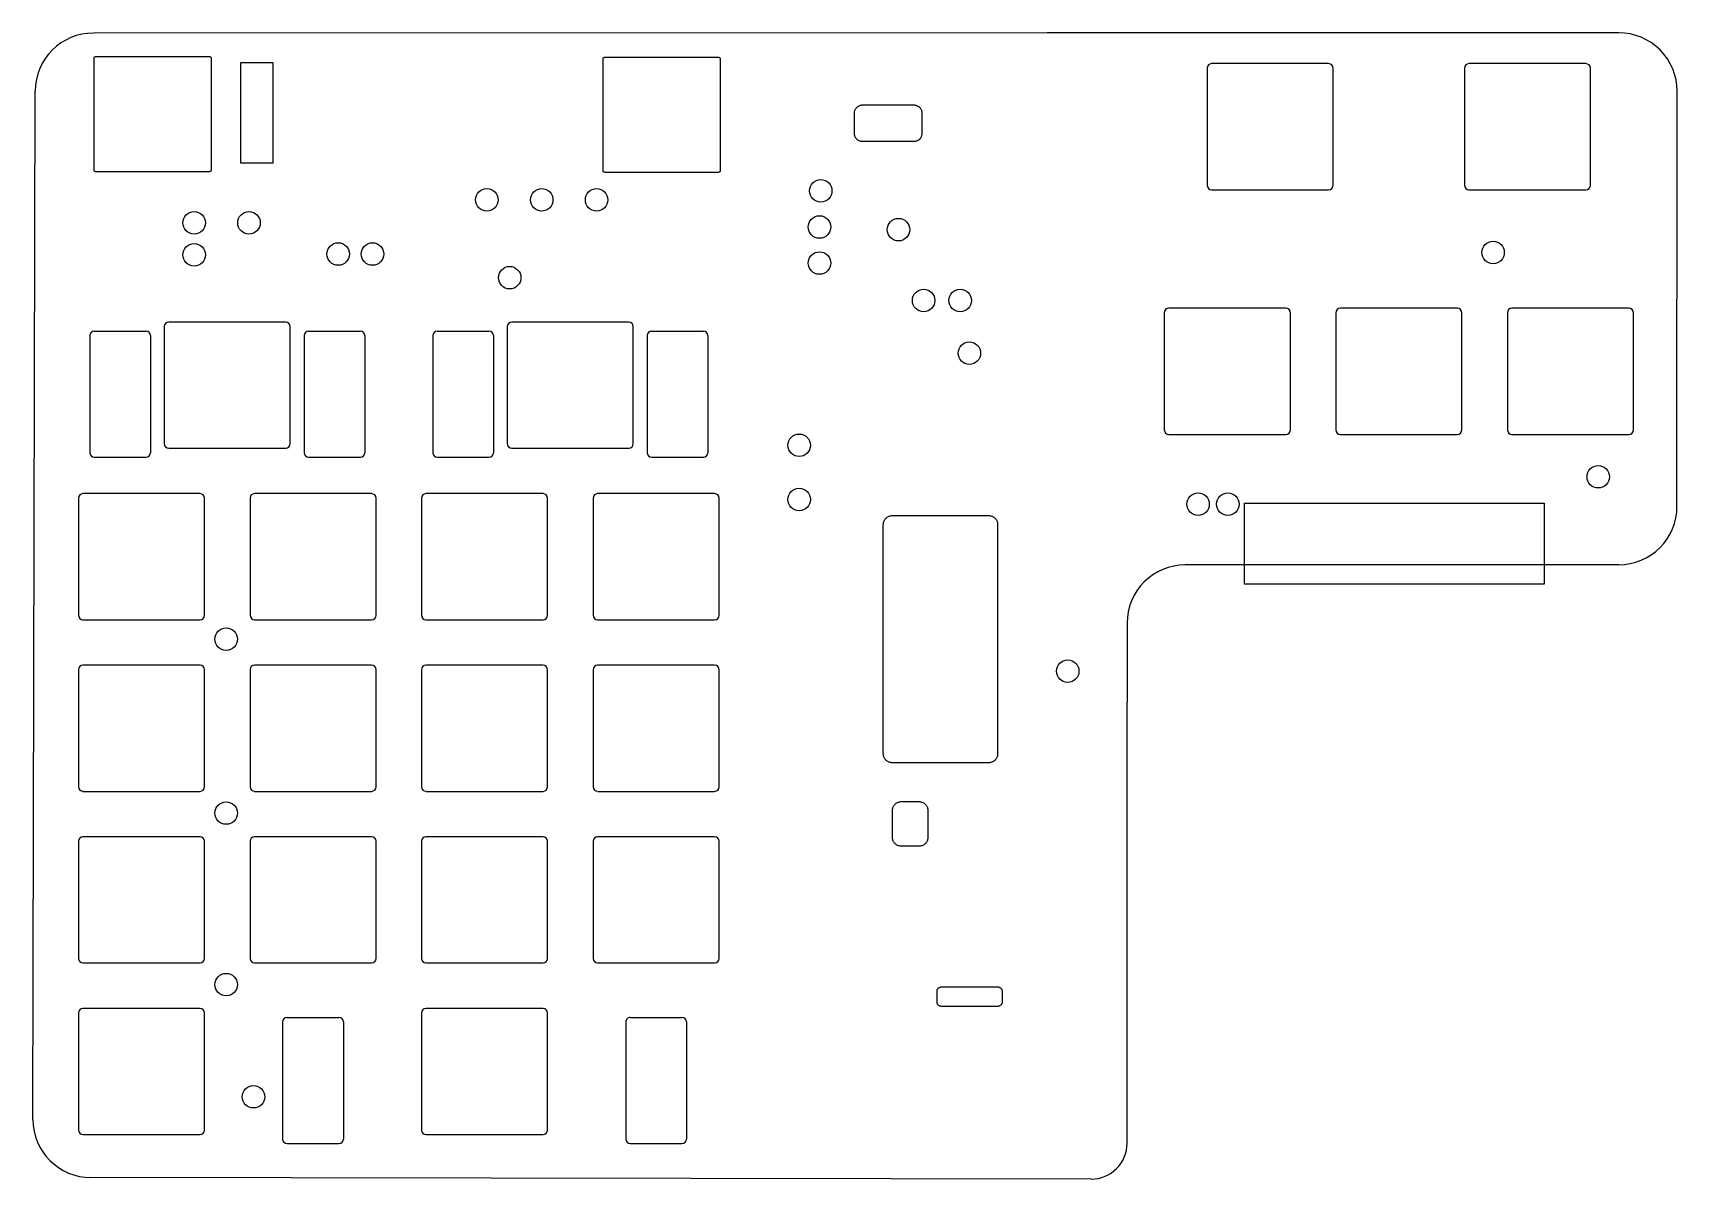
# Model space of a CAD drawing. Header units: millimetres. Extents: x 38 to 220, y -168 to -40.
import ezdxf

# ---------------------------------------------------------------- set-up
doc = ezdxf.new("R2010")
doc.units = ezdxf.units.MM
doc.layers.add('Edge.Cuts', color=254, linetype='CONTINUOUS', true_color=0xd0d2cd)

msp = doc.modelspace()

# ---------------------------------------------------------------- linework, layer by layer
at = {"layer": 'Edge.Cuts', "linetype": 'CONTINUOUS'}
for p, q in [((150.420551, -40.386), (44.471212, -40.402624)), ((213.9025, -40.386), (150.420551, -40.386)), ((44.554, -43.203), (44.554761, -43.185569)), ((44.554, -55.603), (44.554, -43.203)), ((44.554761, -43.185569), (44.557038, -43.16827)), ((44.557038, -43.16827), (44.560815, -43.151236)), ((44.560815, -43.151236), (44.566061, -43.134596)), ((44.566061, -43.134596), (44.572738, -43.118476)), ((44.572738, -43.118476), (44.580795, -43.103)), ((44.580795, -43.103), (44.59017, -43.088285)), ((44.59017, -43.088285), (44.600791, -43.074442)), ((44.600791, -43.074442), (44.612579, -43.061579)), ((44.612579, -43.061579), (44.625442, -43.049791)), ((44.625442, -43.049791), (44.639285, -43.03917)), ((44.639285, -43.03917), (44.654, -43.029795)), ((44.654, -43.029795), (44.669476, -43.021738)), ((44.669476, -43.021738), (44.685596, -43.015061)), ((44.685596, -43.015061), (44.702236, -43.009815)), ((44.702236, -43.009815), (44.71927, -43.006038)), ((44.71927, -43.006038), (44.736569, -43.003761)), ((44.736569, -43.003761), (44.754, -43.003)), ((44.754, -43.003), (57.354, -43.003)), ((57.354, -43.003), (57.371431, -43.003761)), ((57.371431, -43.003761), (57.38873, -43.006038)), ((57.38873, -43.006038), (57.405764, -43.009815)), ((57.405764, -43.009815), (57.422404, -43.015061)), ((57.422404, -43.015061), (57.438524, -43.021738)), ((57.438524, -43.021738), (57.454, -43.029795)), ((57.454, -43.029795), (57.468715, -43.03917)), ((57.468715, -43.03917), (57.482558, -43.049791)), ((57.482558, -43.049791), (57.495421, -43.061579)), ((57.495421, -43.061579), (57.507209, -43.074442)), ((57.507209, -43.074442), (57.51783, -43.088285)), ((57.51783, -43.088285), (57.527205, -43.103)), ((57.527205, -43.103), (57.535262, -43.118476)), ((57.535262, -43.118476), (57.541939, -43.134596)), ((57.541939, -43.134596), (57.547185, -43.151236)), ((57.547185, -43.151236), (57.550962, -43.16827)), ((57.550962, -43.16827), (57.553239, -43.185569)), ((57.553239, -43.185569), (57.554, -43.203)), ((57.554, -43.203), (57.554, -55.603)), ((60.833, -43.688), (64.389, -43.688)), ((60.833, -54.864), (60.833, -43.688)), ((64.389, -43.688), (64.389, -54.864)), ((101.0885, -43.272774), (101.089261, -43.255369)), ((101.0885, -55.672774), (101.0885, -43.272774)), ((101.089261, -43.255369), (101.091538, -43.23807)), ((101.091538, -43.23807), (101.095315, -43.221036)), ((101.095315, -43.221036), (101.100561, -43.204396)), ((101.100561, -43.204396), (101.107238, -43.188276)), ((101.107238, -43.188276), (101.115295, -43.1728)), ((101.115295, -43.1728), (101.12467, -43.158085)), ((101.12467, -43.158085), (101.135291, -43.144242)), ((101.135291, -43.144242), (101.147079, -43.131379)), ((101.147079, -43.131379), (101.159942, -43.119591)), ((101.159942, -43.119591), (101.173785, -43.10897)), ((101.173785, -43.10897), (101.1885, -43.099595)), ((101.1885, -43.099595), (101.203976, -43.091538)), ((101.203976, -43.091538), (101.220096, -43.084861)), ((101.220096, -43.084861), (101.236736, -43.079615)), ((101.236736, -43.079615), (101.25377, -43.075838)), ((101.25377, -43.075838), (101.271069, -43.073561)), ((101.271069, -43.073561), (101.2885, -43.0728)), ((101.2885, -43.0728), (101.2885, -43.072774)), ((101.2885, -43.072774), (113.8885, -43.072774)), ((113.8885, -43.072774), (113.905908, -43.073533)), ((113.905908, -43.073533), (113.923209, -43.075808)), ((113.923209, -43.075808), (113.940245, -43.079583)), ((113.940245, -43.079583), (113.956888, -43.084828)), ((113.956888, -43.084828), (113.973011, -43.091504)), ((113.973011, -43.091504), (113.98849, -43.099559)), ((113.98849, -43.099559), (114.003209, -43.108933)), ((114.003209, -43.108933), (114.017054, -43.119554)), ((114.017054, -43.119554), (114.029921, -43.131342)), ((114.029921, -43.131342), (114.041712, -43.144206)), ((114.041712, -43.144206), (114.052337, -43.158048)), ((114.052337, -43.158048), (114.061715, -43.172764)), ((114.061715, -43.172764), (114.069774, -43.188242)), ((114.069774, -43.188242), (114.076454, -43.204363)), ((114.076454, -43.204363), (114.081704, -43.221004)), ((114.081704, -43.221004), (114.085483, -43.23804)), ((114.085483, -43.23804), (114.087763, -43.255341)), ((114.087763, -43.255341), (114.088526, -43.272774)), ((114.088526, -43.272774), (114.0885, -43.272774)), ((114.0885, -43.272774), (114.0885, -55.672774)), ((181.6675, -43.8), (168.6675, -43.8)), ((210.2425, -43.8), (197.2425, -43.8)), ((168.1675, -44.3), (168.1675, -57.3)), ((182.1675, -57.3), (182.1675, -44.3)), ((196.7425, -44.3), (196.7425, -57.3)), ((210.7425, -57.3), (210.7425, -44.3)), ((37.7535, -161.024), (38.024213, -46.849749)), ((220.35421, -92.961645), (220.373728, -46.858757)), ((129.003, -49.287), (129.006425, -49.20856)), ((129.003, -51.551), (129.003, -49.287)), ((129.006425, -49.20856), (129.016673, -49.130717)), ((129.016673, -49.130717), (129.033667, -49.054063)), ((129.033667, -49.054063), (129.057277, -48.979182)), ((129.057277, -48.979182), (129.087323, -48.906644)), ((129.087323, -48.906644), (129.123577, -48.837)), ((129.123577, -48.837), (129.165763, -48.770781)), ((129.165763, -48.770781), (129.21356, -48.708491)), ((129.21356, -48.708491), (129.266604, -48.650604)), ((129.266604, -48.650604), (129.324491, -48.59756)), ((129.324491, -48.59756), (129.386781, -48.549763)), ((129.386781, -48.549763), (129.453, -48.507577)), ((129.453, -48.507577), (129.522644, -48.471323)), ((129.522644, -48.471323), (129.595182, -48.441277)), ((129.595182, -48.441277), (129.670063, -48.417667)), ((129.670063, -48.417667), (129.746717, -48.400673)), ((129.746717, -48.400673), (129.82456, -48.390425)), ((129.82456, -48.390425), (129.903, -48.387)), ((129.903, -48.387), (135.596, -48.387)), ((135.596, -48.387), (135.67444, -48.390425)), ((135.67444, -48.390425), (135.752283, -48.400673)), ((135.752283, -48.400673), (135.828937, -48.417667)), ((135.828937, -48.417667), (135.903818, -48.441277)), ((135.903818, -48.441277), (135.976356, -48.471323)), ((135.976356, -48.471323), (136.046, -48.507577)), ((136.046, -48.507577), (136.112219, -48.549763)), ((136.112219, -48.549763), (136.174509, -48.59756)), ((136.174509, -48.59756), (136.232396, -48.650604)), ((136.232396, -48.650604), (136.28544, -48.708491)), ((136.28544, -48.708491), (136.333237, -48.770781)), ((136.333237, -48.770781), (136.375423, -48.837)), ((136.375423, -48.837), (136.411677, -48.906644)), ((136.411677, -48.906644), (136.441723, -48.979182)), ((136.441723, -48.979182), (136.465333, -49.054063)), ((136.465333, -49.054063), (136.482327, -49.130717)), ((136.482327, -49.130717), (136.492575, -49.20856)), ((136.492575, -49.20856), (136.496, -49.287)), ((136.496, -49.287), (136.496, -51.551)), ((129.006425, -51.62944), (129.003, -51.551)), ((129.016673, -51.707283), (129.006425, -51.62944)), ((129.033667, -51.783937), (129.016673, -51.707283)), ((129.057277, -51.858818), (129.033667, -51.783937)), ((129.087323, -51.931356), (129.057277, -51.858818)), ((129.123577, -52.001), (129.087323, -51.931356)), ((129.165763, -52.067219), (129.123577, -52.001)), ((129.21356, -52.129509), (129.165763, -52.067219)), ((129.266604, -52.187396), (129.21356, -52.129509)), ((129.324491, -52.24044), (129.266604, -52.187396)), ((129.386781, -52.288237), (129.324491, -52.24044)), ((129.453, -52.330423), (129.386781, -52.288237)), ((129.522644, -52.366677), (129.453, -52.330423)), ((129.595182, -52.396723), (129.522644, -52.366677)), ((129.670063, -52.420333), (129.595182, -52.396723)), ((129.746717, -52.437327), (129.670063, -52.420333)), ((129.82456, -52.447575), (129.746717, -52.437327)), ((129.903, -52.451), (129.82456, -52.447575)), ((135.596, -52.451), (129.903, -52.451)), ((135.67444, -52.447575), (135.596, -52.451)), ((135.752283, -52.437327), (135.67444, -52.447575)), ((135.828937, -52.420333), (135.752283, -52.437327)), ((135.903818, -52.396723), (135.828937, -52.420333)), ((135.976356, -52.366677), (135.903818, -52.396723)), ((136.046, -52.330423), (135.976356, -52.366677)), ((136.112219, -52.288237), (136.046, -52.330423)), ((136.174509, -52.24044), (136.112219, -52.288237)), ((136.232396, -52.187396), (136.174509, -52.24044)), ((136.28544, -52.129509), (136.232396, -52.187396)), ((136.333237, -52.067219), (136.28544, -52.129509)), ((136.375423, -52.001), (136.333237, -52.067219)), ((136.411677, -51.931356), (136.375423, -52.001)), ((136.441723, -51.858818), (136.411677, -51.931356)), ((136.465333, -51.783937), (136.441723, -51.858818)), ((136.482327, -51.707283), (136.465333, -51.783937)), ((136.492575, -51.62944), (136.482327, -51.707283)), ((136.496, -51.551), (136.492575, -51.62944)), ((44.554761, -55.620431), (44.554, -55.603)), ((44.557038, -55.63773), (44.554761, -55.620431)), ((44.560815, -55.654764), (44.557038, -55.63773)), ((44.566061, -55.671404), (44.560815, -55.654764)), ((44.572738, -55.687524), (44.566061, -55.671404)), ((44.580795, -55.703), (44.572738, -55.687524)), ((44.59017, -55.717715), (44.580795, -55.703)), ((44.600791, -55.731558), (44.59017, -55.717715)), ((44.612579, -55.744421), (44.600791, -55.731558)), ((44.625442, -55.756209), (44.612579, -55.744421)), ((44.639285, -55.76683), (44.625442, -55.756209)), ((44.654, -55.776205), (44.639285, -55.76683)), ((44.669476, -55.784262), (44.654, -55.776205)), ((44.685596, -55.790939), (44.669476, -55.784262)), ((44.702236, -55.796185), (44.685596, -55.790939)), ((44.71927, -55.799962), (44.702236, -55.796185)), ((44.736569, -55.802239), (44.71927, -55.799962)), ((44.754, -55.803), (44.736569, -55.802239)), ((57.354, -55.803), (44.754, -55.803)), ((57.371431, -55.802239), (57.354, -55.803)), ((57.38873, -55.799962), (57.371431, -55.802239)), ((57.405764, -55.796185), (57.38873, -55.799962)), ((57.422404, -55.790939), (57.405764, -55.796185)), ((57.438524, -55.784262), (57.422404, -55.790939)), ((57.454, -55.776205), (57.438524, -55.784262)), ((57.468715, -55.76683), (57.454, -55.776205)), ((57.482558, -55.756209), (57.468715, -55.76683)), ((57.495421, -55.744421), (57.482558, -55.756209)), ((57.507209, -55.731558), (57.495421, -55.744421)), ((57.51783, -55.717715), (57.507209, -55.731558)), ((57.527205, -55.703), (57.51783, -55.717715)), ((57.535262, -55.687524), (57.527205, -55.703)), ((57.541939, -55.671404), (57.535262, -55.687524)), ((57.547185, -55.654764), (57.541939, -55.671404)), ((57.550962, -55.63773), (57.547185, -55.654764)), ((57.553239, -55.620431), (57.550962, -55.63773)), ((57.554, -55.603), (57.553239, -55.620431)), ((64.389, -54.864), (60.833, -54.864)), ((101.088526, -55.672774), (101.0885, -55.672774)), ((101.089285, -55.690203), (101.088526, -55.672774)), ((101.09156, -55.7075), (101.089285, -55.690203)), ((101.095333, -55.724532), (101.09156, -55.7075)), ((101.100577, -55.741171), (101.095333, -55.724532)), ((101.107251, -55.757289), (101.100577, -55.741171)), ((101.115304, -55.772764), (101.107251, -55.757289)), ((101.124676, -55.787479), (101.115304, -55.772764)), ((101.135294, -55.801321), (101.124676, -55.787479)), ((101.147079, -55.814185), (101.135294, -55.801321)), ((101.159939, -55.825972), (101.147079, -55.814185)), ((101.173778, -55.836594), (101.159939, -55.825972)), ((101.18849, -55.84597), (101.173778, -55.836594)), ((101.203964, -55.854027), (101.18849, -55.84597)), ((101.22008, -55.860705), (101.203964, -55.854027)), ((101.236718, -55.865953), (101.22008, -55.860705)), ((101.253749, -55.869731), (101.236718, -55.865953)), ((101.271045, -55.872011), (101.253749, -55.869731)), ((101.288474, -55.872774), (101.271045, -55.872011)), ((101.2885, -55.872774), (101.288474, -55.872774)), ((113.8885, -55.872774), (101.2885, -55.872774)), ((113.905931, -55.872039), (113.8885, -55.8728)), ((113.8885, -55.8728), (113.8885, -55.872774)), ((113.92323, -55.869762), (113.905931, -55.872039)), ((113.940264, -55.865985), (113.92323, -55.869762)), ((113.956904, -55.860739), (113.940264, -55.865985)), ((113.973024, -55.854062), (113.956904, -55.860739)), ((113.9885, -55.846005), (113.973024, -55.854062)), ((114.003215, -55.83663), (113.9885, -55.846005)), ((114.017058, -55.826009), (114.003215, -55.83663)), ((114.029921, -55.814221), (114.017058, -55.826009)), ((114.041709, -55.801358), (114.029921, -55.814221)), ((114.05233, -55.787515), (114.041709, -55.801358)), ((114.061705, -55.7728), (114.05233, -55.787515)), ((114.069762, -55.757324), (114.061705, -55.7728)), ((114.076439, -55.741204), (114.069762, -55.757324)), ((114.081685, -55.724564), (114.076439, -55.741204)), ((114.085462, -55.70753), (114.081685, -55.724564)), ((114.087739, -55.690231), (114.085462, -55.70753)), ((114.0885, -55.6728), (114.087739, -55.690231)), ((114.0885, -55.672774), (114.0885, -55.6728)), ((168.6675, -57.8), (181.6675, -57.8)), ((197.2425, -57.8), (210.2425, -57.8)), ((176.9177, -70.96), (163.9177, -70.96)), ((195.9677, -70.96), (182.9677, -70.96)), ((215.0177, -70.96), (202.0177, -70.96)), ((52.3435, -72.99), (52.3435, -85.99)), ((65.8435, -72.49), (52.8435, -72.49)), ((66.3435, -85.99), (66.3435, -72.99)), ((90.4435, -72.99), (90.4435, -85.99)), ((103.9435, -72.49), (90.9435, -72.49)), ((104.4435, -85.99), (104.4435, -72.99)), ((163.4177, -71.46), (163.4177, -84.46)), ((177.4177, -84.46), (177.4177, -71.46)), ((182.4677, -71.46), (182.4677, -84.46)), ((196.4677, -84.46), (196.4677, -71.46)), ((201.5177, -71.46), (201.5177, -84.46)), ((215.5177, -84.46), (215.5177, -71.46)), ((44.06225, -73.990001), (44.06225, -86.990001)), ((44.56225, -73.490001), (50.31225, -73.490001)), ((50.81225, -73.990001), (50.81225, -86.990001)), ((67.87475, -73.990001), (67.87475, -86.990001)), ((68.37475, -73.490001), (74.123539, -73.490001)), ((74.623539, -73.990001), (74.62475, -86.990001)), ((82.16225, -73.990001), (82.16225, -86.990001)), ((82.66225, -73.490001), (88.41225, -73.490001)), ((88.91225, -73.990001), (88.91225, -86.990001)), ((105.97475, -73.990001), (105.97475, -86.990001)), ((106.47475, -73.490001), (112.223539, -73.490001)), ((112.723539, -73.990001), (112.72475, -86.990001)), ((163.9177, -84.96), (176.9177, -84.96)), ((182.9677, -84.96), (195.9677, -84.96)), ((202.0177, -84.96), (215.0177, -84.96)), ((44.56225, -87.490001), (50.31225, -87.490001)), ((52.8435, -86.49), (65.8435, -86.49)), ((68.37475, -87.490001), (74.12475, -87.490001)), ((82.66225, -87.490001), (88.41225, -87.490001)), ((90.9435, -86.49), (103.9435, -86.49)), ((106.47475, -87.490001), (112.22475, -87.490001)), ((42.8185, -92.04), (42.8185, -105.04)), ((56.3185, -91.54), (43.3185, -91.54)), ((56.8185, -105.04), (56.8185, -92.04)), ((61.8685, -92.04), (61.8685, -105.04)), ((75.3685, -91.54), (62.3685, -91.54)), ((75.8685, -105.04), (75.8685, -92.04)), ((80.9185, -92.04), (80.9185, -105.04)), ((94.4185, -91.54), (81.4185, -91.54)), ((94.9185, -105.04), (94.9185, -92.04)), ((99.9685, -92.04), (99.9685, -105.04)), ((113.4685, -91.54), (100.4685, -91.54)), ((113.9685, -105.04), (113.9685, -92.04)), ((172.339, -92.583), (205.613, -92.583)), ((172.339, -101.6), (172.339, -92.583)), ((205.613, -92.583), (205.613, -101.6)), ((132.207, -94.98), (132.210805, -94.892844)), ((132.210805, -94.892844), (132.222192, -94.806352)), ((132.222192, -94.806352), (132.241074, -94.721181)), ((132.241074, -94.721181), (132.267307, -94.63798)), ((132.267307, -94.63798), (132.300692, -94.557382)), ((132.300692, -94.557382), (132.340975, -94.48)), ((132.340975, -94.48), (132.387848, -94.406424)), ((132.387848, -94.406424), (132.440956, -94.337212)), ((132.440956, -94.337212), (132.499893, -94.272893)), ((132.499893, -94.272893), (132.564212, -94.213956)), ((132.564212, -94.213956), (132.633424, -94.160848)), ((132.633424, -94.160848), (132.707, -94.113975)), ((132.707, -94.113975), (132.784382, -94.073692)), ((132.784382, -94.073692), (132.86498, -94.040307)), ((132.86498, -94.040307), (132.948181, -94.014074)), ((132.948181, -94.014074), (133.033352, -93.995192)), ((133.033352, -93.995192), (133.119844, -93.983805)), ((133.119844, -93.983805), (133.207, -93.98)), ((133.207, -93.98), (143.906999, -93.98)), ((143.906999, -93.98), (143.907, -93.98)), ((143.907, -93.98), (143.994156, -93.983805)), ((143.994156, -93.983805), (144.080648, -93.995192)), ((144.080648, -93.995192), (144.165819, -94.014074)), ((144.165819, -94.014074), (144.24902, -94.040307)), ((144.24902, -94.040307), (144.329618, -94.073692)), ((144.329618, -94.073692), (144.407, -94.113975)), ((144.407, -94.113975), (144.480576, -94.160848)), ((144.480576, -94.160848), (144.549788, -94.213956)), ((144.549788, -94.213956), (144.614107, -94.272893)), ((144.614107, -94.272893), (144.673044, -94.337212)), ((144.673044, -94.337212), (144.726152, -94.406424)), ((144.726152, -94.406424), (144.773025, -94.48)), ((144.773025, -94.48), (144.813308, -94.557382)), ((144.813308, -94.557382), (144.846693, -94.63798)), ((144.846693, -94.63798), (144.872926, -94.721181)), ((144.872926, -94.721181), (144.891808, -94.806352)), ((144.891808, -94.806352), (144.903195, -94.892844)), ((144.903195, -94.892844), (144.907, -94.98)), ((132.207, -120.412), (132.207, -94.98)), ((144.907, -94.98), (144.906999, -94.98)), ((144.906999, -94.98), (144.906999, -120.412)), ((213.907257, -99.432924), (165.735856, -99.4505)), ((205.613, -101.6), (172.339, -101.6)), ((43.3185, -105.54), (56.3185, -105.54)), ((62.3685, -105.54), (75.3685, -105.54)), ((81.4185, -105.54), (94.4185, -105.54)), ((100.4685, -105.54), (113.4685, -105.54)), ((159.2925, -105.918), (159.2925, -114.676)), ((42.8185, -111.09), (42.8185, -124.09)), ((56.3185, -110.59), (43.3185, -110.59)), ((56.8185, -124.09), (56.8185, -111.09)), ((61.8685, -111.09), (61.8685, -124.09)), ((75.3685, -110.59), (62.3685, -110.59)), ((75.8685, -124.09), (75.8685, -111.09)), ((80.9185, -111.09), (80.9185, -124.09)), ((94.4185, -110.59), (81.4185, -110.59)), ((94.9185, -124.09), (94.9185, -111.09)), ((99.9685, -111.09), (99.9685, -124.09)), ((113.4685, -110.59), (100.4685, -110.59)), ((113.9685, -124.09), (113.9685, -111.09)), ((159.2925, -163.661033), (159.2925, -114.676)), ((132.210805, -120.499156), (132.207, -120.412)), ((132.222192, -120.585648), (132.210805, -120.499156)), ((144.903194, -120.499157), (144.891807, -120.585649)), ((144.906999, -120.412001), (144.903194, -120.499157)), ((144.906999, -120.412), (144.906999, -120.412001)), ((132.241074, -120.670819), (132.222192, -120.585648)), ((132.267307, -120.75402), (132.241074, -120.670819)), ((132.300692, -120.834618), (132.267307, -120.75402)), ((132.340975, -120.912), (132.300692, -120.834618)), ((132.387848, -120.985576), (132.340975, -120.912)), ((132.440956, -121.054788), (132.387848, -120.985576)), ((132.499893, -121.119107), (132.440956, -121.054788)), ((132.564212, -121.178044), (132.499893, -121.119107)), ((132.633424, -121.231152), (132.564212, -121.178044)), ((132.707, -121.278025), (132.633424, -121.231152)), ((132.784382, -121.318308), (132.707, -121.278025)), ((132.86498, -121.351693), (132.784382, -121.318308)), ((132.948181, -121.377926), (132.86498, -121.351693)), ((133.033352, -121.396808), (132.948181, -121.377926)), ((133.119844, -121.408195), (133.033352, -121.396808)), ((133.207, -121.412), (133.119844, -121.408195)), ((143.906999, -121.412), (133.207, -121.412)), ((143.994155, -121.408194), (143.906999, -121.411999)), ((143.906999, -121.411999), (143.906999, -121.412)), ((144.080647, -121.396807), (143.994155, -121.408194)), ((144.165818, -121.377925), (144.080647, -121.396807)), ((144.249019, -121.351692), (144.165818, -121.377925)), ((144.329617, -121.318307), (144.249019, -121.351692)), ((144.406999, -121.278025), (144.329617, -121.318307)), ((144.480575, -121.231152), (144.406999, -121.278025)), ((144.549786, -121.178044), (144.480575, -121.231152)), ((144.614105, -121.119107), (144.549786, -121.178044)), ((144.673043, -121.054788), (144.614105, -121.119107)), ((144.726151, -120.985577), (144.673043, -121.054788)), ((144.773024, -120.912), (144.726151, -120.985577)), ((144.813306, -120.834619), (144.773024, -120.912)), ((144.846691, -120.754021), (144.813306, -120.834619)), ((144.872925, -120.67082), (144.846691, -120.754021)), ((144.891807, -120.585649), (144.872925, -120.67082)), ((43.3185, -124.59), (56.3185, -124.59)), ((62.3685, -124.59), (75.3685, -124.59)), ((81.4185, -124.59), (94.4185, -124.59)), ((100.4685, -124.59), (113.4685, -124.59)), ((133.515893, -126.022893), (133.580212, -125.963956)), ((133.580212, -125.963956), (133.649424, -125.910848)), ((133.649424, -125.910848), (133.723, -125.863975)), ((133.723, -125.863975), (133.800382, -125.823692)), ((133.800382, -125.823692), (133.88098, -125.790307)), ((133.88098, -125.790307), (133.964181, -125.764074)), ((133.964181, -125.764074), (134.049352, -125.745192)), ((134.049352, -125.745192), (134.135844, -125.733805)), ((134.135844, -125.733805), (134.223, -125.73)), ((134.223, -125.73), (136.16, -125.73)), ((136.16, -125.73), (136.247156, -125.733805)), ((136.247156, -125.733805), (136.333648, -125.745192)), ((136.333648, -125.745192), (136.418819, -125.764074)), ((136.418819, -125.764074), (136.50202, -125.790307)), ((136.50202, -125.790307), (136.582618, -125.823692)), ((136.582618, -125.823692), (136.66, -125.863975)), ((136.66, -125.863975), (136.733576, -125.910848)), ((136.733576, -125.910848), (136.802788, -125.963956)), ((136.802788, -125.963956), (136.867107, -126.022893)), ((133.223, -126.73), (133.226805, -126.642844)), ((133.223, -129.683), (133.223, -126.73)), ((133.226805, -126.642844), (133.238192, -126.556352)), ((133.238192, -126.556352), (133.257074, -126.471181)), ((133.257074, -126.471181), (133.283307, -126.38798)), ((133.283307, -126.38798), (133.316692, -126.307382)), ((133.316692, -126.307382), (133.356975, -126.23)), ((133.356975, -126.23), (133.403848, -126.156424)), ((133.403848, -126.156424), (133.456956, -126.087212)), ((133.456956, -126.087212), (133.515893, -126.022893)), ((136.867107, -126.022893), (136.926044, -126.087212)), ((136.926044, -126.087212), (136.979152, -126.156424)), ((136.979152, -126.156424), (137.026025, -126.23)), ((137.026025, -126.23), (137.066308, -126.307382)), ((137.066308, -126.307382), (137.099693, -126.38798)), ((137.099693, -126.38798), (137.125926, -126.471181)), ((137.125926, -126.471181), (137.144808, -126.556352)), ((137.144808, -126.556352), (137.156195, -126.642844)), ((137.156195, -126.642844), (137.16, -126.73)), ((137.16, -126.73), (137.16, -129.683)), ((56.3185, -129.64), (43.3185, -129.64)), ((75.3685, -129.64), (62.3685, -129.64)), ((94.4185, -129.64), (81.4185, -129.64)), ((113.4685, -129.64), (100.4685, -129.64)), ((42.8185, -130.14), (42.8185, -143.14)), ((56.8185, -143.14), (56.8185, -130.14)), ((61.8685, -130.14), (61.8685, -143.14)), ((75.8685, -143.14), (75.8685, -130.14)), ((80.9185, -130.14), (80.9185, -143.14)), ((94.9185, -143.14), (94.9185, -130.14)), ((99.9685, -130.14), (99.9685, -143.14)), ((113.9685, -143.14), (113.9685, -130.14)), ((133.226805, -129.770156), (133.223, -129.683)), ((133.238192, -129.856648), (133.226805, -129.770156)), ((133.257074, -129.941819), (133.238192, -129.856648)), ((133.283307, -130.02502), (133.257074, -129.941819)), ((133.316692, -130.105618), (133.283307, -130.02502)), ((133.356975, -130.183), (133.316692, -130.105618)), ((133.403848, -130.256576), (133.356975, -130.183)), ((133.456956, -130.325788), (133.403848, -130.256576)), ((133.515893, -130.390107), (133.456956, -130.325788)), ((133.580212, -130.449044), (133.515893, -130.390107)), ((133.649424, -130.502152), (133.580212, -130.449044)), ((133.723, -130.549025), (133.649424, -130.502152)), ((133.800382, -130.589308), (133.723, -130.549025)), ((133.88098, -130.622693), (133.800382, -130.589308)), ((133.964181, -130.648926), (133.88098, -130.622693)), ((134.049352, -130.667808), (133.964181, -130.648926)), ((134.135844, -130.679195), (134.049352, -130.667808)), ((134.223, -130.683), (134.135844, -130.679195)), ((136.16, -130.683), (134.223, -130.683)), ((136.247156, -130.679195), (136.16, -130.683)), ((136.333648, -130.667808), (136.247156, -130.679195)), ((136.418819, -130.648926), (136.333648, -130.667808)), ((136.50202, -130.622693), (136.418819, -130.648926)), ((136.582618, -130.589308), (136.50202, -130.622693)), ((136.66, -130.549025), (136.582618, -130.589308)), ((136.733576, -130.502152), (136.66, -130.549025)), ((136.802788, -130.449044), (136.733576, -130.502152)), ((136.867107, -130.390107), (136.802788, -130.449044)), ((136.926044, -130.325788), (136.867107, -130.390107)), ((136.979152, -130.256576), (136.926044, -130.325788)), ((137.026025, -130.183), (136.979152, -130.256576)), ((137.066308, -130.105618), (137.026025, -130.183)), ((137.099693, -130.02502), (137.066308, -130.105618)), ((137.125926, -129.941819), (137.099693, -130.02502)), ((137.144808, -129.856648), (137.125926, -129.941819)), ((137.156195, -129.770156), (137.144808, -129.856648)), ((137.16, -129.683), (137.156195, -129.770156)), ((43.3185, -143.64), (56.3185, -143.64)), ((62.3685, -143.64), (75.3685, -143.64)), ((81.4185, -143.64), (94.4185, -143.64)), ((100.4685, -143.64), (113.4685, -143.64)), ((138.176, -146.804), (138.177903, -146.760422)), ((138.176, -147.963), (138.176, -146.804)), ((138.177903, -146.760422), (138.183596, -146.717176)), ((138.183596, -146.717176), (138.193037, -146.67459)), ((138.193037, -146.67459), (138.206154, -146.63299)), ((138.206154, -146.63299), (138.222846, -146.592691)), ((138.222846, -146.592691), (138.242987, -146.554)), ((138.242987, -146.554), (138.266424, -146.517212)), ((138.266424, -146.517212), (138.292978, -146.482606)), ((138.292978, -146.482606), (138.322447, -146.450447)), ((138.322447, -146.450447), (138.354606, -146.420978)), ((138.354606, -146.420978), (138.389212, -146.394424)), ((138.389212, -146.394424), (138.426, -146.370987)), ((138.426, -146.370987), (138.464691, -146.350846)), ((138.464691, -146.350846), (138.50499, -146.334154)), ((138.50499, -146.334154), (138.54659, -146.321037)), ((138.54659, -146.321037), (138.589176, -146.311596)), ((138.589176, -146.311596), (138.632422, -146.305903)), ((138.632422, -146.305903), (138.676, -146.304)), ((138.676, -146.304), (144.915, -146.304)), ((144.915, -146.304), (144.958578, -146.305903)), ((144.958578, -146.305903), (145.001824, -146.311596)), ((145.001824, -146.311596), (145.04441, -146.321037)), ((145.04441, -146.321037), (145.08601, -146.334154)), ((145.08601, -146.334154), (145.126309, -146.350846)), ((145.126309, -146.350846), (145.165, -146.370987)), ((145.165, -146.370987), (145.201788, -146.394424)), ((145.201788, -146.394424), (145.236394, -146.420978)), ((145.236394, -146.420978), (145.268553, -146.450447)), ((145.268553, -146.450447), (145.298022, -146.482606)), ((145.298022, -146.482606), (145.324576, -146.517212)), ((145.324576, -146.517212), (145.348013, -146.554)), ((145.348013, -146.554), (145.368154, -146.592691)), ((145.368154, -146.592691), (145.384846, -146.63299)), ((145.384846, -146.63299), (145.397963, -146.67459)), ((145.397963, -146.67459), (145.407404, -146.717176)), ((145.407404, -146.717176), (145.413097, -146.760422)), ((145.413097, -146.760422), (145.415, -146.804)), ((145.415, -146.804), (145.415, -147.963)), ((42.8185, -149.19), (42.8185, -162.19)), ((56.3185, -148.69), (43.3185, -148.69)), ((56.8185, -162.19), (56.8185, -149.19)), ((65.9935, -149.690001), (71.7435, -149.690001)), ((80.9185, -149.19), (80.9185, -162.19)), ((94.4185, -148.69), (81.4185, -148.69)), ((94.9185, -162.19), (94.9185, -149.19)), ((104.094105, -149.690001), (109.842894, -149.690001)), ((138.177903, -148.006578), (138.176, -147.963)), ((138.183596, -148.049824), (138.177903, -148.006578)), ((138.193037, -148.09241), (138.183596, -148.049824)), ((138.206154, -148.13401), (138.193037, -148.09241)), ((138.222846, -148.174309), (138.206154, -148.13401)), ((138.242987, -148.213), (138.222846, -148.174309)), ((138.266424, -148.249788), (138.242987, -148.213)), ((138.292978, -148.284394), (138.266424, -148.249788)), ((138.322447, -148.316553), (138.292978, -148.284394)), ((138.354606, -148.346022), (138.322447, -148.316553)), ((138.389212, -148.372576), (138.354606, -148.346022)), ((138.426, -148.396013), (138.389212, -148.372576)), ((138.464691, -148.416154), (138.426, -148.396013)), ((138.50499, -148.432846), (138.464691, -148.416154)), ((138.54659, -148.445963), (138.50499, -148.432846)), ((138.589176, -148.455404), (138.54659, -148.445963)), ((138.632422, -148.461097), (138.589176, -148.455404)), ((138.676, -148.463), (138.632422, -148.461097)), ((144.915, -148.463), (138.676, -148.463)), ((144.958578, -148.461097), (144.915, -148.463)), ((145.001824, -148.455404), (144.958578, -148.461097)), ((145.04441, -148.445963), (145.001824, -148.455404)), ((145.08601, -148.432846), (145.04441, -148.445963)), ((145.126309, -148.416154), (145.08601, -148.432846)), ((145.165, -148.396013), (145.126309, -148.416154)), ((145.201788, -148.372576), (145.165, -148.396013)), ((145.236394, -148.346022), (145.201788, -148.372576)), ((145.268553, -148.316553), (145.236394, -148.346022)), ((145.298022, -148.284394), (145.268553, -148.316553)), ((145.324576, -148.249788), (145.298022, -148.284394)), ((145.348013, -148.213), (145.324576, -148.249788)), ((145.368154, -148.174309), (145.348013, -148.213)), ((145.384846, -148.13401), (145.368154, -148.174309)), ((145.397963, -148.09241), (145.384846, -148.13401)), ((145.407404, -148.049824), (145.397963, -148.09241)), ((145.413097, -148.006578), (145.407404, -148.049824)), ((145.415, -147.963), (145.413097, -148.006578)), ((65.4935, -150.190001), (65.4935, -163.190001)), ((72.2435, -150.190001), (72.2435, -163.190001)), ((103.594105, -150.190001), (103.594105, -163.190001)), ((110.342894, -150.190001), (110.344105, -163.190001)), ((43.3185, -162.69), (56.3185, -162.69)), ((65.9935, -163.690001), (71.7435, -163.690001)), ((81.4185, -162.69), (94.4185, -162.69)), ((104.094105, -163.690001), (109.844105, -163.690001)), ((155.282319, -167.64), (44.200625, -167.470999))]:
    msp.add_line(p, q, dxfattribs=at)
at = {"layer": 'Edge.Cuts'}
for centre in [(88.1725, -58.928), (94.2685, -58.928), (100.3645, -58.928), (125.2565, -57.912), (55.6605, -61.468), (61.7565, -61.468), (125.1125, -61.936), (133.8925, -62.23), (55.6605, -65.024), (71.6625, -64.936), (75.4725, -64.936), (199.9325, -64.77), (125.1125, -65.936), (90.7125, -67.564), (136.6865, -70.104), (140.7505, -70.104), (141.7665, -75.946), (122.8625, -86.171147), (211.6165, -89.662), (122.8625, -92.186), (167.1665, -92.71), (170.4685, -92.71), (59.2165, -107.696), (152.6885, -111.252), (59.2165, -127), (59.2165, -146.05), (62.2645, -158.496)]:
    msp.add_circle(centre, 1.249999, dxfattribs=at)
for centre, radius, start, end in [((44.4714, -46.8498), 6.447187, 90.00167075, 179.99954677), ((213.9266, -46.8332), 6.447245, -0.22712448, 90.21417388), ((168.667501, -44.300001), 0.500001, 90.00011459, 179.99988541), ((181.6675, -44.3), 0.5, 0, 90), ((197.242501, -44.300001), 0.500001, 90.00011459, 179.99988541), ((210.2425, -44.3), 0.5, 0, 90), ((168.670265, -57.298883), 0.500001, -179.99988541, -90.00011459), ((181.6675, -57.3), 0.5, -90, 0), ((197.245265, -57.298883), 0.500001, -179.99988541, -90.00011459), ((210.2425, -57.3), 0.5, -90, 0), ((163.917701, -71.460001), 0.500001, 90.00011459, 179.99988541), ((176.9177, -71.46), 0.5, 0, 90), ((182.967701, -71.460001), 0.500001, 90.00011459, 179.99988541), ((195.9677, -71.46), 0.5, 0, 90), ((202.017701, -71.460001), 0.500001, 90.00011459, 179.99988541), ((215.0177, -71.46), 0.5, 0, 90), ((52.843501, -72.990001), 0.500001, 90.00011459, 179.99988541), ((65.8435, -72.99), 0.5, 0, 90), ((90.943501, -72.990001), 0.500001, 90.00011459, 179.99988541), ((103.9435, -72.99), 0.5, 0, 90), ((44.562251, -73.990002), 0.500001, 90.00011459, 179.99988541), ((50.312249, -73.990002), 0.500001, 0.00011459, 89.99988541), ((68.3748, -73.99), 0.50005, -269.99427041, -179.99988542), ((74.1235, -73.99), 0.499999, -0.00011458, 89.99553092), ((82.662251, -73.990002), 0.500001, 90.00011459, 179.99988541), ((88.412249, -73.990002), 0.500001, 0.00011459, 89.99988541), ((106.4748, -73.99), 0.50005, -269.99427041, -179.99988542), ((112.2235, -73.99), 0.499999, -0.00011458, 89.99553092), ((163.920465, -84.458883), 0.500001, -179.99988541, -90.00011459), ((176.9177, -84.46), 0.5, -90, 0), ((182.970465, -84.458883), 0.500001, -179.99988541, -90.00011459), ((195.9677, -84.46), 0.5, -90, 0), ((202.020465, -84.458883), 0.500001, -179.99988541, -90.00011459), ((215.0177, -84.46), 0.5, -90, 0), ((44.562251, -86.99), 0.500001, -179.99988541, -90.00011459), ((50.312249, -86.99), 0.500001, -89.99988541, -0.00011459), ((52.846265, -85.988883), 0.500001, -179.99988541, -90.00011459), ((65.8435, -85.99), 0.5, -90, 0), ((68.3748, -86.99), 0.500001, -179.99988542, -90.00572957), ((74.1247, -86.99), 0.50005, -89.99427043, -0.00011458), ((82.662251, -86.99), 0.500001, -179.99988541, -90.00011459), ((88.412249, -86.99), 0.500001, -89.99988541, -0.00011459), ((90.946265, -85.988883), 0.500001, -179.99988541, -90.00011459), ((103.9435, -85.99), 0.5, -90, 0), ((106.4748, -86.99), 0.500001, -179.99988542, -90.00572957), ((112.2247, -86.99), 0.50005, -89.99427043, -0.00011458), ((43.318501, -92.040001), 0.500001, 90.00011459, 179.99988541), ((56.3185, -92.04), 0.5, 0, 90), ((62.368501, -92.040001), 0.500001, 90.00011459, 179.99988541), ((75.3685, -92.04), 0.5, 0, 90), ((81.418501, -92.040001), 0.500001, 90.00011459, 179.99988541), ((94.4185, -92.04), 0.5, 0, 90), ((100.468501, -92.040001), 0.500001, 90.00011459, 179.99988541), ((113.4685, -92.04), 0.5, 0, 90), ((213.9072, -92.9858), 6.447055, -89.99949344, 0.21466898), ((165.7358, -105.8939), 6.443345, -270.00049796, -179.78569648), ((43.321265, -105.038883), 0.500001, -179.99988541, -90.00011459), ((56.3185, -105.04), 0.5, -90, 0), ((62.371265, -105.038883), 0.500001, -179.99988541, -90.00011459), ((75.3685, -105.04), 0.5, -90, 0), ((81.421265, -105.038883), 0.500001, -179.99988541, -90.00011459), ((94.4185, -105.04), 0.5, -90, 0), ((100.471265, -105.038883), 0.500001, -179.99988541, -90.00011459), ((113.4685, -105.04), 0.5, -90, 0), ((43.318501, -111.090001), 0.500001, 90.00011459, 179.99988541), ((56.3185, -111.09), 0.5, 0, 90), ((62.368501, -111.090001), 0.500001, 90.00011459, 179.99988541), ((75.3685, -111.09), 0.5, 0, 90), ((81.418501, -111.090001), 0.500001, 90.00011459, 179.99988541), ((94.4185, -111.09), 0.5, 0, 90), ((100.468501, -111.090001), 0.500001, 90.00011459, 179.99988541), ((113.4685, -111.09), 0.5, 0, 90), ((43.321265, -124.088883), 0.500001, -179.99988541, -90.00011459), ((56.3185, -124.09), 0.5, -90, 0), ((62.371265, -124.088883), 0.500001, -179.99988541, -90.00011459), ((75.3685, -124.09), 0.5, -90, 0), ((81.421265, -124.088883), 0.500001, -179.99988541, -90.00011459), ((94.4185, -124.09), 0.5, -90, 0), ((100.471265, -124.088883), 0.500001, -179.99988541, -90.00011459), ((113.4685, -124.09), 0.5, -90, 0), ((43.318501, -130.140001), 0.500001, 90.00011459, 179.99988541), ((56.3185, -130.14), 0.5, 0, 90), ((62.368501, -130.140001), 0.500001, 90.00011459, 179.99988541), ((75.3685, -130.14), 0.5, 0, 90), ((81.418501, -130.140001), 0.500001, 90.00011459, 179.99988541), ((94.4185, -130.14), 0.5, 0, 90), ((100.468501, -130.140001), 0.500001, 90.00011459, 179.99988541), ((113.4685, -130.14), 0.5, 0, 90), ((43.321265, -143.138883), 0.500001, -179.99988541, -90.00011459), ((56.3185, -143.14), 0.5, -90, 0), ((62.371265, -143.138883), 0.500001, -179.99988541, -90.00011459), ((75.3685, -143.14), 0.5, -90, 0), ((81.421265, -143.138883), 0.500001, -179.99988541, -90.00011459), ((94.4185, -143.14), 0.5, -90, 0), ((100.471265, -143.138883), 0.500001, -179.99988541, -90.00011459), ((113.4685, -143.14), 0.5, -90, 0), ((43.318501, -149.190001), 0.500001, 90.00011459, 179.99988541), ((56.3185, -149.19), 0.5, 0, 90), ((65.993501, -150.190002), 0.500001, 90.00011459, 179.99988541), ((71.743499, -150.190002), 0.500001, 0.00011459, 89.99988541), ((81.418501, -149.190001), 0.500001, 90.00011459, 179.99988541), ((94.4185, -149.19), 0.5, 0, 90), ((104.0941, -150.19), 0.499995, -270.00057296, -179.99988541), ((109.8428, -150.1901), 0.500099, 0.01134243, 89.98923053), ((44.20067, -161.02383), 6.447169, -179.99848922, -90.00039991), ((43.321265, -162.188883), 0.500001, -179.99988541, -90.00011459), ((56.3185, -162.19), 0.5, -90, 0), ((81.421265, -162.188883), 0.500001, -179.99988541, -90.00011459), ((94.4185, -162.19), 0.5, -90, 0), ((65.993501, -163.19), 0.500001, -179.99988541, -90.00011459), ((71.743499, -163.19), 0.500001, -89.99988541, -0.00011459), ((104.0942, -163.1899), 0.500101, -179.98842845, -90.010884), ((109.8441, -163.19), 0.500005, -89.99942704, -0.00011459), ((155.2914, -163.6388), 4.001162, -90.13003651, -0.31837344)]:
    msp.add_arc(centre, radius, start, end, dxfattribs=at)

doc.saveas('drawing.dxf')
